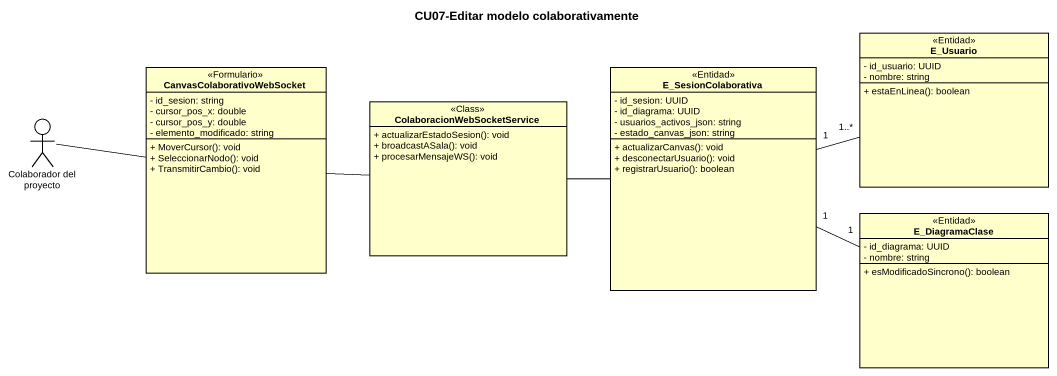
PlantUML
@startuml
title CU07-Editar modelo colaborativamente
allowmixing
hide circle
hide empty members
skinparam classAttributeIconSize 0
class E_Usuario <<Entidad>> {
  - id_usuario: UUID
  - nombre: string
  + estaEnLinea(): boolean
}
class CanvasColaborativoWebSocket <<Formulario>> {
  - id_sesion: string
  - cursor_pos_x: double
  - cursor_pos_y: double
  - elemento_modificado: string
  + MoverCursor(): void
  + SeleccionarNodo(): void
  + TransmitirCambio(): void
}
class E_SesionColaborativa <<Entidad>> {
  - id_sesion: UUID
  - id_diagrama: UUID
  - usuarios_activos_json: string
  - estado_canvas_json: string
  + actualizarCanvas(): void
  + desconectarUsuario(): void
  + registrarUsuario(): boolean
}
actor "Colaborador del proyecto" as Colaborador_del_proyecto
class ColaboracionWebSocketService <<Class>> {
  + actualizarEstadoSesion(): void
  + broadcastASala(): void
  + procesarMensajeWS(): void
}
class E_DiagramaClase <<Entidad>> {
  - id_diagrama: UUID
  - nombre: string
  + esModificadoSincrono(): boolean
}
CanvasColaborativoWebSocket -right- ColaboracionWebSocketService
E_SesionColaborativa "1" -right- "1..*" E_Usuario
E_SesionColaborativa "1" -right- "1" E_DiagramaClase
Colaborador_del_proyecto -right- CanvasColaborativoWebSocket
ColaboracionWebSocketService -right- E_SesionColaborativa
@enduml
